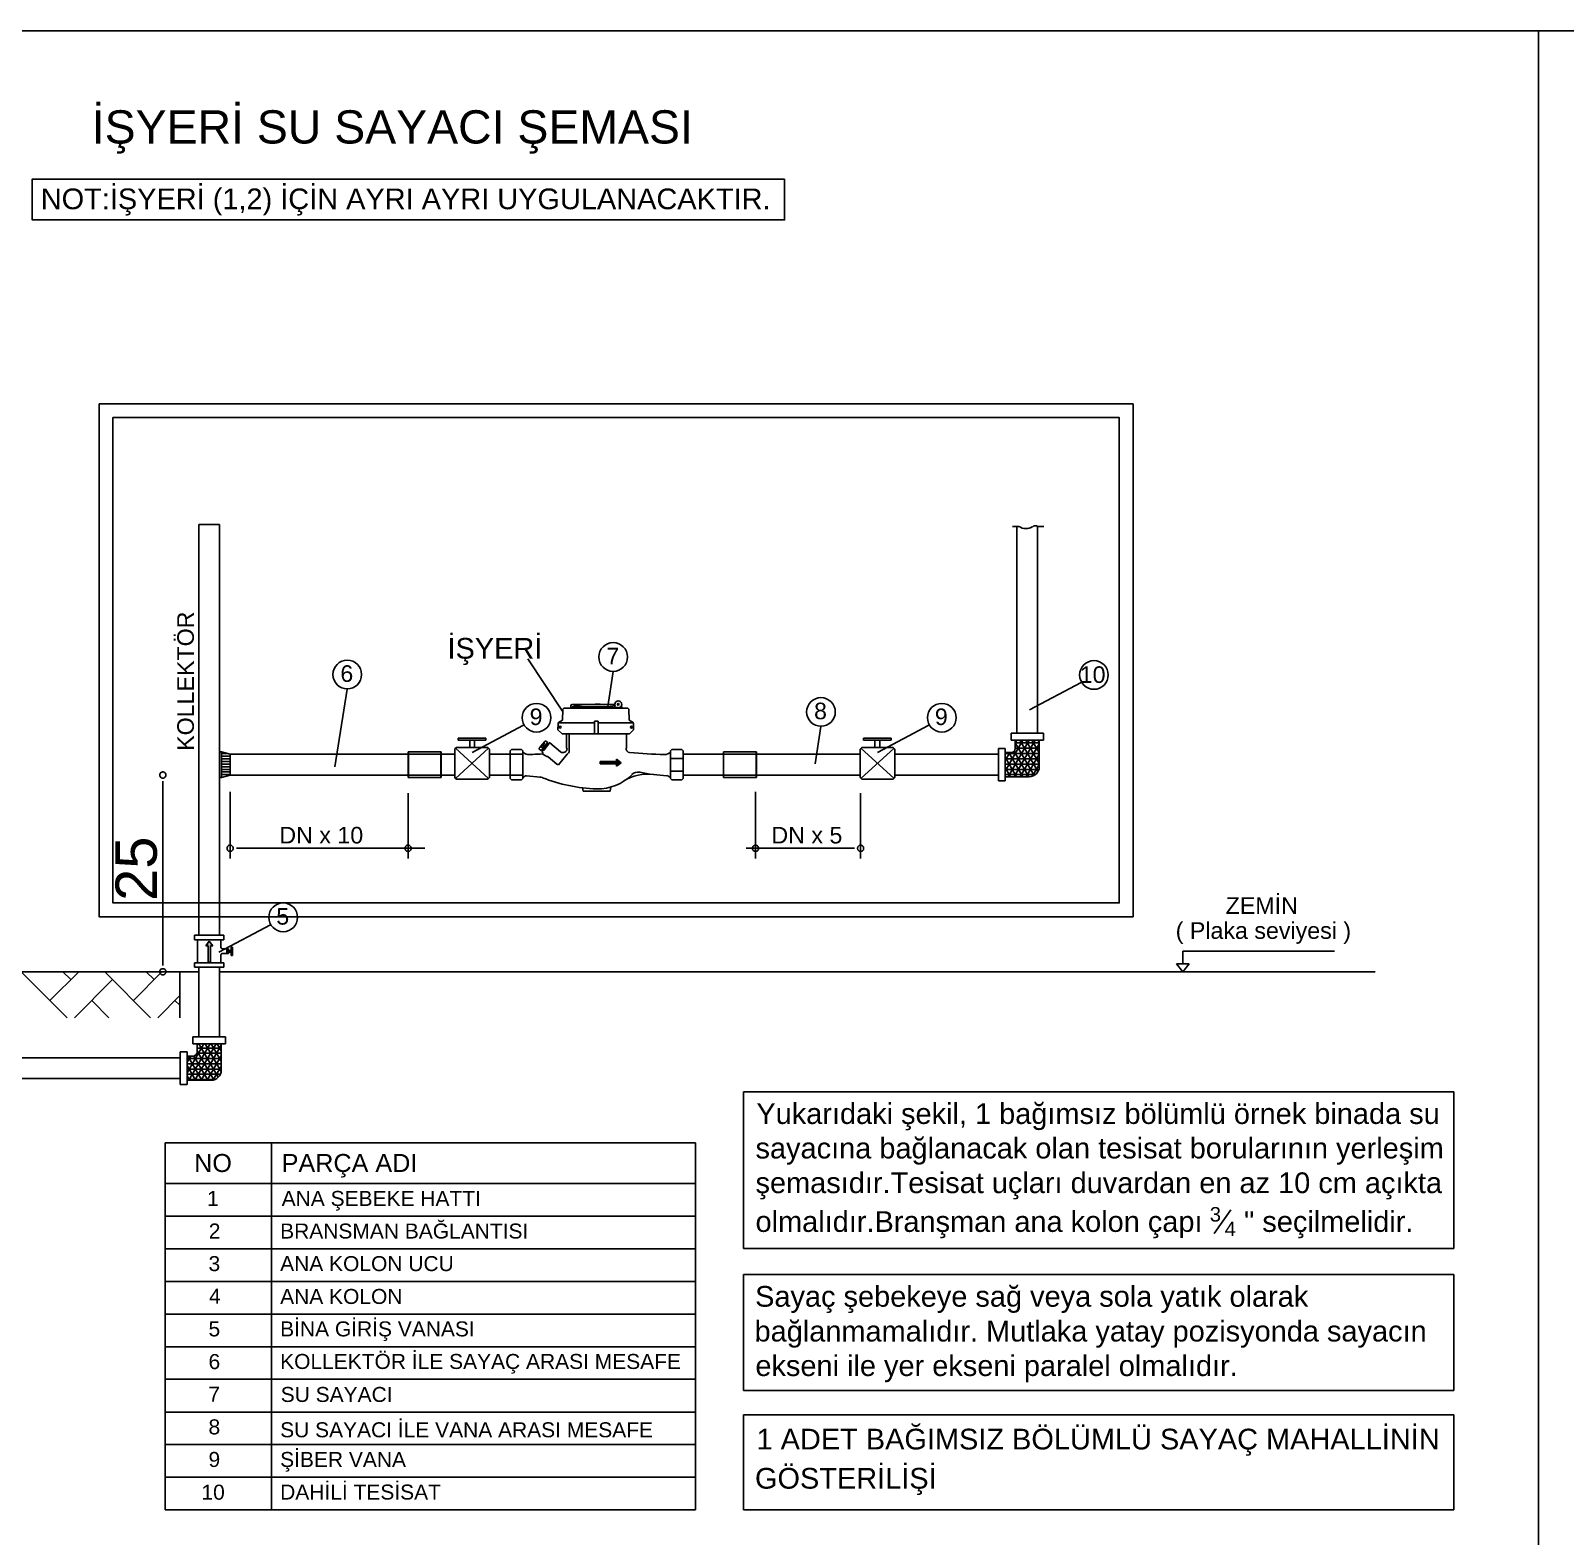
# Model space of a CAD drawing. Header units: centimetres. Extents: x 14449 to 53524, y -19051 to -10746.
# Drawn here: x 22732 to 23844, y -17674 to -16583 of the extents above; entities that cross this region are included whole.
import ezdxf

# ---------------------------------------------------------------- set-up
doc = ezdxf.new("R2010")
doc.units = ezdxf.units.CM
doc.linetypes.add('CENTER2', pattern=[112.5, 75, -12.5, 12.5, -12.5])
doc.layers.add('Eksen', color=1, linetype='CENTER2')
doc.layers.add('Tarama', color=7, linetype='Continuous')
doc.styles.get("Standard").update_dxf_attribs({"font": 'arial.ttf'})

msp = doc.modelspace()

# ---------------------------------------------------------------- hatches: boundary and pattern name
at = {"layer": 'Tarama', "linetype": 'Continuous', "lineweight": -3}
for points in [[(23144.7, -17114.7), (23144.7, -17113), (23156.6, -17114.7)], [(23156.6, -17114.7), (23144.7, -17113), (23156.6, -17113)], [(23156.6, -17116.4), (23156.6, -17111.3), (23160, -17113.9)], [(22860.8, -17246.4), (22859, -17246.4), (22860.8, -17244.1)], [(22861.6, -17258.3), (22860.8, -17244.1), (22861.6, -17243)], [(22860.8, -17258.3), (22860.8, -17244.1), (22861.6, -17258.3)], [(22861.6, -17258.3), (22861.6, -17243), (22862.5, -17258.3)], [(22862.5, -17258.3), (22861.6, -17243), (22862.5, -17244.1)], [(22862.5, -17246.4), (22862.5, -17244.1), (22864.2, -17246.4)]]:
    msp.add_hatch(color=1, dxfattribs=at).paths.add_polyline_path(points)

# ---------------------------------------------------------------- linework, layer by layer
at = {"color": 2, "lineweight": 25}
for points in [[(22043.1, -17693.3), (22043.1, -16583.5), (23824.3, -16583.5), (23824.3, -17693.3)], [(23824.3, -16583.5), (25482.9, -16583.5), (25482.9, -18783.5), (23824.3, -18783.5)]]:
    msp.add_lwpolyline(points, close=True, dxfattribs=at)
at = {"color": 3, "linetype": 'Continuous', "lineweight": -3}
msp.add_lwpolyline([(23278.2, -16691), (22733.3, -16691), (22733.3, -16720.6), (23278.2, -16720.6)], close=True, dxfattribs=at)
at = {"color": 7, "linetype": 'Continuous', "lineweight": -3}
for points in [[(22781.8, -16853.8), (23530.7, -16853.8), (23530.7, -17225.4), (22781.8, -17225.4)], [(22791.8, -16863.8), (23520.7, -16863.8), (23520.7, -17215.4), (22791.8, -17215.4)]]:
    msp.add_lwpolyline(points, close=True, dxfattribs=at)
for points in [[(22854, -16941.1), (22854, -17238.8)], [(22854, -16941.1), (22869, -16941.1)], [(22869, -16941.1), (22869, -17238.8)], [(23446.5, -17092.5), (23446.5, -16942.7)], [(23461.5, -17092.5), (23461.5, -16942.7)], [(23117.4, -17076.4), (23092.3, -17038.5)], [(23137.1, -17071.5), (23124.7, -17071.5)], [(23155.3, -17071.5), (23125.1, -17071.5)], [(23155.3, -17071.5), (23146.7, -17071.5)], [(23155.3, -17072.2), (23155.3, -17074.2)], [(23160.4, -17074.1), (23160.1, -17072.4)], [(23117.4, -17083), (23114.5, -17084.7)], [(23117.4, -17083), (23117.6, -17074.9)], [(23118.3, -17074.2), (23117.6, -17074.9)], [(23118.3, -17074.2), (23123.8, -17074.2)], [(23155.2, -17074.2), (23122.6, -17074.2)], [(23123.5, -17072.7), (23123.5, -17074.2)], [(23123.5, -17074.2), (23155.3, -17074.2)], [(23154.4, -17073.3), (23124.4, -17073.3)], [(23124.4, -17073.3), (23124.4, -17074.2)], [(23143.2, -17083.7), (23140.6, -17083.7)], [(23140.6, -17083.7), (23140.6, -17092.9)], [(23143.2, -17092.9), (23143.2, -17083.7)], [(23154.4, -17073.3), (23154.4, -17074.2)], [(23155.2, -17074.1), (23155.2, -17074.2)], [(23155.3, -17074.1), (23155.2, -17074.1)], [(23155.2, -17074.2), (23164.6, -17074.2)], [(23157.8, -17073.9), (23155.3, -17073.9)], [(23160.4, -17074.1), (23160.4, -17074.1)], [(23164.6, -17074.2), (23165.4, -17074.9)], [(23165.6, -17083), (23165.4, -17074.9)], [(23165.6, -17083), (23168.5, -17084.7)], [(23114.1, -17089.9), (23114.2, -17085.2)], [(23117.1, -17092.9), (23114.1, -17089.9)], [(23114.2, -17085), (23140.6, -17085)], [(23165.9, -17092.9), (23117.1, -17092.9)], [(23140.6, -17085), (23120.3, -17085)], [(23120.4, -17092.9), (23120.4, -17103)], [(23122.2, -17106.2), (23122.2, -17092.9)], [(23140.6, -17092.9), (23143.2, -17092.9)], [(23163.9, -17085), (23143.2, -17085)], [(23143.2, -17085), (23168.7, -17085)], [(23163.8, -17092.9), (23163.8, -17103)], [(23165.9, -17092.9), (23168.9, -17089.9)], [(23168.9, -17089.9), (23168.8, -17085.2)], [(23442.3, -17097.5), (23442.3, -17092.5)], [(23442.3, -17092.5), (23465.8, -17092.5)], [(23465.8, -17092.5), (23465.8, -17097.5)], [(23039.3, -17103.9), (23040.5, -17102.7)], [(23039.3, -17124.6), (23039.3, -17103.9)], [(23039.9, -17125.2), (23063.9, -17103.3)], [(23039.9, -17103.3), (23063.9, -17125.2)], [(23040.5, -17102.7), (23063.3, -17102.7)], [(23061.9, -17096), (23041.9, -17096)], [(23041.9, -17096), (23041.9, -17097.4)], [(23041.9, -17097.4), (23061.9, -17097.4)], [(23053.6, -17097.4), (23050.2, -17097.4)], [(23050.2, -17097.4), (23050.2, -17102.7)], [(23050.2, -17102.7), (23053.6, -17102.7)], [(23053.6, -17102.7), (23053.6, -17097.4)], [(23061.9, -17097.4), (23061.9, -17096)], [(23063.3, -17102.7), (23064.5, -17103.9)], [(23064.5, -17103.9), (23064.5, -17124.6)], [(23079.4, -17105.2), (23080.4, -17104.2)], [(23079.4, -17105.2), (23079.4, -17125.2)], [(23080.4, -17104.2), (23087.7, -17104.2)], [(23088.7, -17105.2), (23087.7, -17104.2)], [(23088.7, -17105.2), (23088.7, -17125.2)], [(23100.5, -17103.9), (23101.9, -17105)], [(23104.3, -17098.6), (23100.9, -17102.7)], [(23101.9, -17105), (23106.8, -17099.2)], [(23102, -17102.1), (23103.4, -17103.3)], [(23102.4, -17104.4), (23106.6, -17099.4)], [(23102.4, -17104.4), (23103.1, -17104.9)], [(23107.7, -17099.4), (23102.6, -17105.5)], [(23103.1, -17104.9), (23107.2, -17100)], [(23103.3, -17105.2), (23103.1, -17105)], [(23104.2, -17104.2), (23103.2, -17103.4)], [(23103.2, -17103.4), (23103.9, -17104)], [(23107.6, -17100.2), (23103.3, -17105.2)], [(23104, -17099.8), (23105.3, -17100.9)], [(23106.5, -17101.4), (23104, -17104.4)], [(23105.4, -17098.1), (23106.8, -17099.2)], [(23106.4, -17101.6), (23105.4, -17100.8)], [(23105.8, -17100.4), (23106.4, -17100.9)], [(23106.6, -17099.4), (23107.2, -17100)], [(23107.6, -17100.2), (23107.3, -17100)], [(23116, -17106), (23108.2, -17099.4)], [(23195.6, -17105.2), (23196.6, -17104.2)], [(23195.6, -17105.2), (23195.6, -17125.2)], [(23196.6, -17104.2), (23203.8, -17104.2)], [(23204.8, -17105.2), (23203.8, -17104.2)], [(23204.8, -17105.2), (23204.8, -17125.2)], [(23332.9, -17103.9), (23334.1, -17102.7)], [(23332.9, -17124.6), (23332.9, -17103.9)], [(23333.5, -17125.2), (23357.5, -17103.3)], [(23333.5, -17103.3), (23357.5, -17125.2)], [(23334.1, -17102.7), (23356.9, -17102.7)], [(23355.5, -17096), (23335.5, -17096)], [(23335.5, -17096), (23335.5, -17097.4)], [(23335.5, -17097.4), (23355.5, -17097.4)], [(23347.2, -17097.4), (23343.7, -17097.4)], [(23343.7, -17097.4), (23343.7, -17102.7)], [(23343.7, -17102.7), (23347.2, -17102.7)], [(23347.2, -17102.7), (23347.2, -17097.4)], [(23355.5, -17097.4), (23355.5, -17096)], [(23356.9, -17102.7), (23358.1, -17103.9)], [(23358.1, -17103.9), (23358.1, -17124.6)], [(23433.1, -17103.5), (23438.1, -17103.5)], [(23433.1, -17127), (23433.1, -17103.5)], [(23438.1, -17119.8), (23450.9, -17097.5)], [(23438.1, -17103.5), (23438.1, -17127)], [(23440.1, -17123.9), (23455.3, -17097.5)], [(23465.8, -17097.5), (23442.3, -17097.5)], [(23444.5, -17123.9), (23459.7, -17097.5)], [(23455.1, -17123.9), (23444.5, -17105.6)], [(23445.3, -17097.5), (23445.3, -17103.5)], [(23445.3, -17099.6), (23446.5, -17097.5)], [(23459, -17123.1), (23445.3, -17099.4)], [(23445.3, -17099.5), (23462.7, -17099.5)], [(23445.3, -17103.3), (23462.7, -17103.3)], [(23446.5, -17097.5), (23461.5, -17097.5)], [(23461.8, -17120.3), (23448.6, -17097.5)], [(23448.9, -17123.9), (23462.7, -17100)], [(23462.7, -17114.3), (23453, -17097.5)], [(23462.7, -17106.7), (23457.4, -17097.5)], [(23462.7, -17099.1), (23461.8, -17097.5)], [(23462.7, -17097.5), (23462.7, -17116.7)], [(22870.4, -17105.9), (22869, -17105.9)], [(22869, -17105.9), (22869, -17124.5)], [(22870.4, -17105.9), (22870.4, -17124.5)], [(22876.7, -17107.7), (22870.4, -17105.9)], [(22870.4, -17124.5), (22870.4, -17105.9)], [(23026.7, -17107.7), (22876.7, -17107.7)], [(22876.7, -17122.7), (22876.7, -17107.7)], [(23029.6, -17105.9), (23005.6, -17105.9)], [(23005.6, -17107.7), (23005.6, -17105.9)], [(23029.6, -17107.7), (23005.6, -17107.7)], [(23005.6, -17107.7), (23005.6, -17122.7)], [(23005.8, -17107.7), (23005.8, -17105.9)], [(23005.8, -17107.7), (23005.8, -17122.7)], [(23029.3, -17107.7), (23029.3, -17105.9)], [(23039.3, -17107.7), (23029.3, -17107.7)], [(23029.3, -17107.7), (23029.3, -17122.7)], [(23029.6, -17107.7), (23029.6, -17105.9)], [(23029.6, -17107.7), (23029.6, -17122.7)], [(23039.3, -17107.7), (23039.3, -17122.7)], [(23079.4, -17107.7), (23064.5, -17107.7)], [(23079.4, -17107.7), (23088.7, -17107.7)], [(23102.6, -17107.4), (23106.1, -17109.3)], [(23103, -17106.3), (23102.7, -17106)], [(23113.2, -17114.8), (23107.1, -17109.6)], [(23120.7, -17107.7), (23114.5, -17115.3)], [(23195.6, -17110.8), (23204.8, -17110.8)], [(23242, -17107.7), (23204.8, -17107.7)], [(23257.9, -17105.9), (23233.9, -17105.9)], [(23233.9, -17107.7), (23233.9, -17105.9)], [(23257.9, -17107.7), (23233.9, -17107.7)], [(23233.9, -17107.7), (23233.9, -17122.7)], [(23234.1, -17107.7), (23234.1, -17105.9)], [(23234.1, -17107.7), (23234.1, -17122.7)], [(23257.6, -17107.7), (23257.6, -17105.9)], [(23257.6, -17107.7), (23257.6, -17122.7)], [(23257.9, -17107.7), (23257.9, -17105.9)], [(23257.9, -17107.7), (23257.9, -17122.7)], [(23332.9, -17107.7), (23257.9, -17107.7)], [(23332.9, -17107.7), (23332.9, -17122.7)], [(23433.1, -17107.7), (23358.1, -17107.7)], [(23438.1, -17106.5), (23442.3, -17106.5)], [(23438.1, -17112.2), (23441.3, -17106.5)], [(23438.1, -17107.1), (23462.7, -17107.1)], [(23446.3, -17123.9), (23438.1, -17109.7)], [(23438.1, -17110.9), (23462.7, -17110.9)], [(23438.1, -17114.8), (23462.7, -17114.8)], [(23450.7, -17123.9), (23440.6, -17106.5)], [(23453.3, -17123.9), (23462.7, -17107.6)], [(23457.9, -17123.5), (23462.7, -17115.2)], [(22825.8, -17122), (22825.7, -17122.4)], [(22825.7, -17122.4), (22825.7, -17122.7)], [(22825.7, -17122.7), (22825.7, -17123.1)], [(22825.7, -17123.1), (22825.8, -17123.4)], [(22825.9, -17121.7), (22825.8, -17122)], [(22825.8, -17123.4), (22825.9, -17123.8)], [(22826.1, -17121.4), (22825.9, -17121.7)], [(22825.9, -17123.8), (22826.1, -17124.1)], [(22826.3, -17121.1), (22826.1, -17121.4)], [(22826.1, -17124.1), (22826.3, -17124.3)], [(22826.6, -17120.9), (22826.3, -17121.1)], [(22826.3, -17124.3), (22826.6, -17124.6)], [(22826.9, -17120.7), (22826.6, -17120.9)], [(22826.6, -17124.6), (22826.9, -17124.7)], [(22827.2, -17120.6), (22826.9, -17120.7)], [(22826.9, -17124.7), (22827.2, -17124.9)], [(22827.6, -17120.5), (22827.2, -17120.6)], [(22827.2, -17124.9), (22827.6, -17125)], [(22827.9, -17120.5), (22827.6, -17120.5)], [(22827.6, -17125), (22827.9, -17125)], [(22828.3, -17120.5), (22827.9, -17120.5)], [(22827.9, -17125), (22828.3, -17125)], [(22827.9, -17127.2), (22827.9, -17131.7)], [(22828.6, -17120.6), (22828.3, -17120.5)], [(22828.3, -17125), (22828.6, -17124.9)], [(22828.9, -17120.7), (22828.6, -17120.6)], [(22828.6, -17124.9), (22828.9, -17124.7)], [(22829.2, -17120.9), (22828.9, -17120.7)], [(22828.9, -17124.7), (22829.2, -17124.6)], [(22829.5, -17121.1), (22829.2, -17120.9)], [(22829.2, -17124.6), (22829.5, -17124.3)], [(22829.7, -17121.4), (22829.5, -17121.1)], [(22829.5, -17124.3), (22829.7, -17124.1)], [(22829.9, -17121.7), (22829.7, -17121.4)], [(22829.7, -17124.1), (22829.9, -17123.8)], [(22830, -17122), (22829.9, -17121.7)], [(22829.9, -17123.8), (22830, -17123.4)], [(22830.1, -17122.4), (22830, -17122)], [(22830, -17123.4), (22830.1, -17123.1)], [(22830.2, -17122.7), (22830.1, -17122.4)], [(22830.1, -17123.1), (22830.2, -17122.7)], [(22869, -17124.5), (22870.4, -17124.5)], [(22870.4, -17124.5), (22876.7, -17122.7)], [(23026.7, -17122.7), (22876.7, -17122.7)], [(22974.8, -17122.7), (23007.6, -17122.7)], [(23029.6, -17122.7), (23005.6, -17122.7)], [(23005.6, -17124.5), (23005.6, -17122.7)], [(23029.6, -17124.5), (23005.6, -17124.5)], [(23005.8, -17124.5), (23005.8, -17122.7)], [(23039.3, -17122.7), (23029.3, -17122.7)], [(23029.3, -17124.5), (23029.3, -17122.7)], [(23029.6, -17124.5), (23029.6, -17122.7)], [(23040.5, -17125.8), (23039.3, -17124.6)], [(23063.3, -17125.8), (23040.5, -17125.8)], [(23064.5, -17124.6), (23063.3, -17125.8)], [(23079.4, -17122.7), (23064.5, -17122.7)], [(23079.4, -17122.7), (23088.7, -17122.7)], [(23079.4, -17125.2), (23080.4, -17126.2)], [(23080.4, -17126.2), (23087.7, -17126.2)], [(23088.7, -17125.2), (23087.7, -17126.2)], [(23091.4, -17123.2), (23101.1, -17124.2)], [(23195.6, -17120), (23204.8, -17120)], [(23195.6, -17125.2), (23196.6, -17126.2)], [(23196.6, -17126.2), (23203.8, -17126.2)], [(23204.8, -17125.2), (23203.8, -17126.2)], [(23242, -17122.7), (23204.8, -17122.7)], [(23257.9, -17122.7), (23233.9, -17122.7)], [(23233.9, -17124.5), (23233.9, -17122.7)], [(23257.9, -17124.5), (23233.9, -17124.5)], [(23234.1, -17124.5), (23234.1, -17122.7)], [(23257.6, -17124.5), (23257.6, -17122.7)], [(23257.9, -17124.5), (23257.9, -17122.7)], [(23332.9, -17122.7), (23257.9, -17122.7)], [(23334.1, -17125.8), (23332.9, -17124.6)], [(23356.9, -17125.8), (23334.1, -17125.8)], [(23358.1, -17124.6), (23356.9, -17125.8)], [(23433.1, -17122.7), (23358.1, -17122.7)], [(23438.1, -17127), (23433.1, -17127)], [(23441.9, -17123.9), (23438.1, -17117.3)], [(23438.1, -17118.6), (23462.5, -17118.6)], [(23438.1, -17122.4), (23460, -17122.4)], [(23438.1, -17123.9), (23455.5, -17123.9)], [(22827.9, -17131.7), (22827.9, -17256.2)], [(23132.3, -17134.4), (23131.8, -17131.9)], [(23151.9, -17134.4), (23132.3, -17134.4)], [(23151.9, -17134.4), (23152.5, -17131.3)], [(22874.5, -17175.1), (22874.4, -17175.4)], [(22874.4, -17175.4), (22874.4, -17175.8)], [(22874.4, -17175.8), (22874.4, -17176.1)], [(22874.4, -17176.1), (22874.5, -17176.5)], [(22874.7, -17174.8), (22874.5, -17175.1)], [(22874.5, -17176.5), (22874.7, -17176.8)], [(22874.8, -17174.5), (22874.7, -17174.8)], [(22874.7, -17176.8), (22874.8, -17177.1)], [(22875.1, -17174.2), (22874.8, -17174.5)], [(22874.8, -17177.1), (22875.1, -17177.4)], [(22875.3, -17174), (22875.1, -17174.2)], [(22875.1, -17177.4), (22875.3, -17177.6)], [(22875.6, -17173.8), (22875.3, -17174)], [(22875.3, -17177.6), (22875.6, -17177.8)], [(22876, -17173.6), (22875.6, -17173.8)], [(22875.6, -17177.8), (22876, -17177.9)], [(22876.3, -17173.6), (22876, -17173.6)], [(22876, -17177.9), (22876.3, -17178)], [(22876.7, -17173.5), (22876.3, -17173.6)], [(22876.3, -17178), (22876.7, -17178)], [(22877, -17173.6), (22876.7, -17173.5)], [(22876.7, -17178), (22877, -17178)], [(22877.4, -17173.6), (22877, -17173.6)], [(22877, -17178), (22877.4, -17177.9)], [(22877.7, -17173.8), (22877.4, -17173.6)], [(22877.4, -17177.9), (22877.7, -17177.8)], [(22878, -17174), (22877.7, -17173.8)], [(22877.7, -17177.8), (22878, -17177.6)], [(22878.2, -17174.2), (22878, -17174)], [(22878, -17177.6), (22878.2, -17177.4)], [(22878.5, -17174.5), (22878.2, -17174.2)], [(22878.2, -17177.4), (22878.5, -17177.1)], [(22878.7, -17174.8), (22878.5, -17174.5)], [(22878.5, -17177.1), (22878.7, -17176.8)], [(22878.8, -17175.1), (22878.7, -17174.8)], [(22878.7, -17176.8), (22878.8, -17176.5)], [(22878.9, -17175.4), (22878.8, -17175.1)], [(22878.8, -17176.5), (22878.9, -17176.1)], [(22878.9, -17175.8), (22878.9, -17175.4)], [(22878.9, -17176.1), (22878.9, -17175.8)], [(22881.2, -17175.8), (22885.7, -17175.8)], [(23001.1, -17175.8), (22996.6, -17175.8)], [(23003.4, -17175.1), (23003.3, -17175.4)], [(23003.3, -17175.4), (23003.3, -17175.8)], [(23003.3, -17175.8), (23003.3, -17176.1)], [(23003.3, -17176.1), (23003.4, -17176.5)], [(23003.6, -17174.8), (23003.4, -17175.1)], [(23003.4, -17176.5), (23003.6, -17176.8)], [(23003.7, -17174.5), (23003.6, -17174.8)], [(23003.6, -17176.8), (23003.7, -17177.1)], [(23004, -17174.2), (23003.7, -17174.5)], [(23003.7, -17177.1), (23004, -17177.4)], [(23004.2, -17174), (23004, -17174.2)], [(23004, -17177.4), (23004.2, -17177.6)], [(23004.5, -17173.8), (23004.2, -17174)], [(23004.2, -17177.6), (23004.5, -17177.8)], [(23004.9, -17173.6), (23004.5, -17173.8)], [(23004.5, -17177.8), (23004.9, -17177.9)], [(23005.2, -17173.6), (23004.9, -17173.6)], [(23004.9, -17177.9), (23005.2, -17178)], [(23005.6, -17173.5), (23005.2, -17173.6)], [(23005.2, -17178), (23005.6, -17178)], [(23005.9, -17173.6), (23005.6, -17173.5)], [(23005.6, -17178), (23005.9, -17178)], [(23006.3, -17173.6), (23005.9, -17173.6)], [(23005.9, -17178), (23006.3, -17177.9)], [(23006.6, -17173.8), (23006.3, -17173.6)], [(23006.3, -17177.9), (23006.6, -17177.8)], [(23006.9, -17174), (23006.6, -17173.8)], [(23006.6, -17177.8), (23006.9, -17177.6)], [(23007.1, -17174.2), (23006.9, -17174)], [(23006.9, -17177.6), (23007.1, -17177.4)], [(23007.4, -17174.5), (23007.1, -17174.2)], [(23007.1, -17177.4), (23007.4, -17177.1)], [(23007.6, -17174.8), (23007.4, -17174.5)], [(23007.4, -17177.1), (23007.6, -17176.8)], [(23007.7, -17175.1), (23007.6, -17174.8)], [(23007.6, -17176.8), (23007.7, -17176.5)], [(23007.8, -17175.4), (23007.7, -17175.1)], [(23007.7, -17176.5), (23007.8, -17176.1)], [(23007.8, -17175.8), (23007.8, -17175.4)], [(23007.8, -17176.1), (23007.8, -17175.8)], [(23255.1, -17175.1), (23255, -17175.4)], [(23255, -17175.4), (23255, -17175.8)], [(23255, -17175.8), (23255, -17176.1)], [(23255, -17176.1), (23255.1, -17176.5)], [(23255.2, -17174.8), (23255.1, -17175.1)], [(23255.1, -17176.5), (23255.2, -17176.8)], [(23255.4, -17174.5), (23255.2, -17174.8)], [(23255.2, -17176.8), (23255.4, -17177.1)], [(23255.6, -17174.2), (23255.4, -17174.5)], [(23255.4, -17177.1), (23255.6, -17177.4)], [(23255.9, -17174), (23255.6, -17174.2)], [(23255.6, -17177.4), (23255.9, -17177.6)], [(23256.2, -17173.8), (23255.9, -17174)], [(23255.9, -17177.6), (23256.2, -17177.8)], [(23256.5, -17173.6), (23256.2, -17173.8)], [(23256.2, -17177.8), (23256.5, -17177.9)], [(23256.9, -17173.6), (23256.5, -17173.6)], [(23256.5, -17177.9), (23256.9, -17178)], [(23257.2, -17173.5), (23256.9, -17173.6)], [(23256.9, -17178), (23257.2, -17178)], [(23257.6, -17173.6), (23257.2, -17173.5)], [(23257.2, -17178), (23257.6, -17178)], [(23257.9, -17173.6), (23257.6, -17173.6)], [(23257.6, -17178), (23257.9, -17177.9)], [(23258.2, -17173.8), (23257.9, -17173.6)], [(23257.9, -17177.9), (23258.2, -17177.8)], [(23258.6, -17174), (23258.2, -17173.8)], [(23258.2, -17177.8), (23258.6, -17177.6)], [(23258.8, -17174.2), (23258.6, -17174)], [(23258.6, -17177.6), (23258.8, -17177.4)], [(23259, -17174.5), (23258.8, -17174.2)], [(23258.8, -17177.4), (23259, -17177.1)], [(23259.2, -17174.8), (23259, -17174.5)], [(23259, -17177.1), (23259.2, -17176.8)], [(23259.4, -17175.1), (23259.2, -17174.8)], [(23259.2, -17176.8), (23259.4, -17176.5)], [(23259.5, -17175.4), (23259.4, -17175.1)], [(23259.4, -17176.5), (23259.5, -17176.1)], [(23259.5, -17175.8), (23259.5, -17175.4)], [(23259.5, -17176.1), (23259.5, -17175.8)], [(23261.7, -17175.8), (23266.2, -17175.8)], [(23328.8, -17175.8), (23324.3, -17175.8)], [(23331.2, -17175.1), (23331.1, -17175.4)], [(23331.1, -17175.4), (23331.1, -17175.8)], [(23331.1, -17175.8), (23331.1, -17176.1)], [(23331.1, -17176.1), (23331.2, -17176.5)], [(23331.3, -17174.8), (23331.2, -17175.1)], [(23331.2, -17176.5), (23331.3, -17176.8)], [(23331.5, -17174.5), (23331.3, -17174.8)], [(23331.3, -17176.8), (23331.5, -17177.1)], [(23331.7, -17174.2), (23331.5, -17174.5)], [(23331.5, -17177.1), (23331.7, -17177.4)], [(23332, -17174), (23331.7, -17174.2)], [(23331.7, -17177.4), (23332, -17177.6)], [(23332.3, -17173.8), (23332, -17174)], [(23332, -17177.6), (23332.3, -17177.8)], [(23332.6, -17173.6), (23332.3, -17173.8)], [(23332.3, -17177.8), (23332.6, -17177.9)], [(23333, -17173.6), (23332.6, -17173.6)], [(23332.6, -17177.9), (23333, -17178)], [(23333.3, -17173.5), (23333, -17173.6)], [(23333, -17178), (23333.3, -17178)], [(23333.7, -17173.6), (23333.3, -17173.5)], [(23333.3, -17178), (23333.7, -17178)], [(23334, -17173.6), (23333.7, -17173.6)], [(23333.7, -17178), (23334, -17177.9)], [(23334.3, -17173.8), (23334, -17173.6)], [(23334, -17177.9), (23334.3, -17177.8)], [(23334.6, -17174), (23334.3, -17173.8)], [(23334.3, -17177.8), (23334.6, -17177.6)], [(23334.9, -17174.2), (23334.6, -17174)], [(23334.6, -17177.6), (23334.9, -17177.4)], [(23335.1, -17174.5), (23334.9, -17174.2)], [(23334.9, -17177.4), (23335.1, -17177.1)], [(23335.3, -17174.8), (23335.1, -17174.5)], [(23335.1, -17177.1), (23335.3, -17176.8)], [(23335.5, -17175.1), (23335.3, -17174.8)], [(23335.3, -17176.8), (23335.5, -17176.5)], [(23335.5, -17175.4), (23335.5, -17175.1)], [(23335.6, -17175.8), (23335.5, -17175.4)], [(23335.5, -17176.1), (23335.6, -17175.8)], [(23335.5, -17176.5), (23335.5, -17176.1)], [(22850.8, -17238.8), (22872, -17238.8)], [(22850.8, -17242), (22850.8, -17238.8)], [(22872, -17238.8), (22872, -17242)], [(22872, -17242), (22850.8, -17242)], [(22853, -17242), (22853, -17258.8)], [(22869.9, -17242), (22869.9, -17247.2)], [(22871.4, -17248.7), (22875.4, -17248.7)], [(22874.3, -17248.7), (22874.3, -17251.9)], [(22874.5, -17248.7), (22874.5, -17251.9)], [(22875.4, -17248.7), (22875.4, -17251.9)], [(22875.4, -17249.8), (22877.3, -17249.8)], [(22875.4, -17251.1), (22875.4, -17249.8)], [(22878.3, -17247.4), (22877.3, -17247.4)], [(22877.3, -17247.4), (22877.3, -17253.5)], [(22877.3, -17249.8), (22877.3, -17251.1)], [(22878.3, -17253.5), (22878.3, -17247.4)], [(22827.9, -17260.7), (22827.9, -17256.2)], [(22850.8, -17258.8), (22872, -17258.8)], [(22850.8, -17261.9), (22850.8, -17258.8)], [(22869.9, -17253.4), (22869.9, -17258.8)], [(22875.4, -17251.9), (22871.4, -17251.9)], [(22872, -17258.8), (22872, -17261.9)], [(22877.3, -17251.1), (22875.4, -17251.1)], [(22877.3, -17253.5), (22878.3, -17253.5)], [(22854, -17265.2), (22105.9, -17265.2)], [(22105.9, -17265.2), (22840.2, -17265.2)], [(22758.6, -17298.5), (22725.4, -17265.2)], [(22746.2, -17286), (22767, -17265.2)], [(22761.3, -17270.9), (22755.6, -17265.2)], [(22763.9, -17298.5), (22791.5, -17270.9)], [(22819, -17298.5), (22785.8, -17265.2)], [(22806.6, -17286), (22827.3, -17265.2)], [(22821.6, -17270.9), (22815.9, -17265.2)], [(22825.8, -17264.5), (22825.7, -17264.9)], [(22825.7, -17264.9), (22825.7, -17265.2)], [(22825.7, -17265.2), (22825.7, -17265.6)], [(22825.7, -17265.6), (22825.8, -17265.9)], [(22825.9, -17264.2), (22825.8, -17264.5)], [(22825.8, -17265.9), (22825.9, -17266.3)], [(22826.1, -17263.9), (22825.9, -17264.2)], [(22825.9, -17266.3), (22826.1, -17266.6)], [(22826.3, -17263.6), (22826.1, -17263.9)], [(22826.1, -17266.6), (22826.3, -17266.8)], [(22826.6, -17263.4), (22826.3, -17263.6)], [(22826.3, -17266.8), (22826.6, -17267.1)], [(22826.9, -17263.2), (22826.6, -17263.4)], [(22826.6, -17267.1), (22826.9, -17267.2)], [(22827.2, -17263.1), (22826.9, -17263.2)], [(22826.9, -17267.2), (22827.2, -17267.4)], [(22827.6, -17263), (22827.2, -17263.1)], [(22827.2, -17267.4), (22827.6, -17267.5)], [(22827.9, -17263), (22827.6, -17263)], [(22827.6, -17267.5), (22827.9, -17267.5)], [(22828.3, -17263), (22827.9, -17263)], [(22827.9, -17267.5), (22828.3, -17267.5)], [(22828.6, -17263.1), (22828.3, -17263)], [(22828.3, -17267.5), (22828.6, -17267.4)], [(22828.9, -17263.2), (22828.6, -17263.1)], [(22828.6, -17267.4), (22828.9, -17267.2)], [(22829.2, -17263.4), (22828.9, -17263.2)], [(22828.9, -17267.2), (22829.2, -17267.1)], [(22829.5, -17263.6), (22829.2, -17263.4)], [(22829.2, -17267.1), (22829.5, -17266.8)], [(22829.7, -17263.9), (22829.5, -17263.6)], [(22829.5, -17266.8), (22829.7, -17266.6)], [(22829.9, -17264.2), (22829.7, -17263.9)], [(22829.7, -17266.6), (22829.9, -17266.3)], [(22830, -17264.5), (22829.9, -17264.2)], [(22829.9, -17266.3), (22830, -17265.9)], [(22830.1, -17264.9), (22830, -17264.5)], [(22830, -17265.9), (22830.1, -17265.6)], [(22830.2, -17265.2), (22830.1, -17264.9)], [(22830.1, -17265.6), (22830.2, -17265.2)], [(22840.2, -17265.2), (22840.2, -17298.5)], [(22872, -17261.9), (22850.8, -17261.9)], [(22854, -17312.4), (22854, -17261.9)], [(22869, -17312.4), (22869, -17261.9)], [(23706.1, -17265.2), (22869, -17265.2)], [(22980.3, -17265.2), (23007.6, -17265.2)], [(22824.3, -17298.5), (22840.2, -17282.5)], [(22788.8, -17298.5), (22776.4, -17286)], [(22840.2, -17289.5), (22836.7, -17286)], [(22849.7, -17317.4), (22849.7, -17312.4)], [(22849.7, -17312.4), (22873.3, -17312.4)], [(22873.3, -17312.4), (22873.3, -17317.4)], [(22840.5, -17327.6), (22484.1, -17327.6)], [(22840.5, -17323.3), (22845.5, -17323.3)], [(22840.5, -17346.9), (22840.5, -17323.3)], [(22845.5, -17338.4), (22857.7, -17317.4)], [(22845.5, -17323.3), (22845.5, -17346.9)], [(22845.5, -17326.4), (22849.8, -17326.4)], [(22845.5, -17330.8), (22848.1, -17326.4)], [(22845.5, -17328.1), (22870.2, -17328.1)], [(22856.1, -17343.8), (22846.1, -17326.4)], [(22846.8, -17343.8), (22862.1, -17317.4)], [(22873.3, -17317.4), (22849.7, -17317.4)], [(22860.5, -17343.8), (22850.4, -17326.3)], [(22851.2, -17343.8), (22866.5, -17317.4)], [(22852.7, -17324.3), (22870.2, -17324.3)], [(22852.8, -17317.4), (22852.8, -17323.4)], [(22852.8, -17318.2), (22853.3, -17317.4)], [(22852.8, -17320.5), (22870.2, -17320.5)], [(22864.8, -17343.6), (22852.8, -17322.8)], [(22854, -17317.4), (22869, -17317.4)], [(22868.1, -17341.7), (22854.1, -17317.4)], [(22855.6, -17343.8), (22870.2, -17318.5)], [(22870.1, -17337.6), (22858.5, -17317.4)], [(22860, -17343.8), (22870.2, -17326.2)], [(22870.2, -17330.1), (22862.9, -17317.4)], [(22870.2, -17322.5), (22867.3, -17317.4)], [(22870.2, -17317.4), (22870.2, -17336.6)], [(22845.5, -17331.9), (22870.2, -17331.9)], [(22851.7, -17343.8), (22845.5, -17333.1)], [(22845.5, -17335.7), (22870.2, -17335.7)], [(22864.5, -17343.6), (22870.2, -17333.8)], [(22840.5, -17342.6), (22484.1, -17342.6)], [(22845.5, -17346.9), (22840.5, -17346.9)], [(22845.5, -17339.5), (22869.6, -17339.5)], [(22847.3, -17343.8), (22845.5, -17340.7)], [(22845.5, -17343.4), (22865.5, -17343.4)], [(22845.5, -17343.8), (22863, -17343.8)], [(22829.7, -17389.1), (23213.7, -17389.1)], [(22829.7, -17655.1), (22829.7, -17389.1)], [(22906.7, -17655.1), (22906.7, -17389.1)], [(23213.7, -17389.1), (23213.7, -17655.1)], [(23213.7, -17418.7), (22829.7, -17418.7)], [(23213.7, -17442.3), (22829.7, -17442.3)], [(23213.7, -17466), (22829.7, -17466)], [(23213.7, -17489.6), (22829.7, -17489.6)], [(23213.7, -17513.3), (22829.7, -17513.3)], [(23213.7, -17536.9), (22829.7, -17536.9)], [(23213.7, -17560.5), (22829.7, -17560.5)], [(23213.7, -17584.2), (22829.7, -17584.2)], [(23213.7, -17607.8), (22829.7, -17607.8)], [(23213.7, -17631.5), (22829.7, -17631.5)], [(23213.7, -17655.1), (22829.7, -17655.1)], [(23213.7, -17655.1), (22829.7, -17655.1)]]:
    msp.add_lwpolyline(points, dxfattribs=at)
at = {"color": 3, "linetype": 'Continuous', "lineweight": -3}
for points in [[(23443.4, -16942.6), (23448, -16942.6)], [(23461.5, -16942.6), (23466, -16942.6)], [(23154.1, -17047.6), (23149.9, -17074.8)], [(22961.5, -17060.4), (22952.4, -17116.7)], [(23455.7, -17075.4), (23493, -17055.6)], [(23051.9, -17106.4), (23089.2, -17086.6)], [(23304.6, -17087.5), (23300.4, -17114.7)], [(23345.5, -17106.4), (23382.8, -17086.6)], [(22874.6, -17107.1), (22870.4, -17107.1)], [(22876.7, -17109), (22870.4, -17109)], [(22876.7, -17110.9), (22870.4, -17110.9)], [(22876.7, -17112.9), (22870.4, -17112.9)], [(22876.7, -17114.8), (22870.4, -17114.8)], [(22876.7, -17116.7), (22870.4, -17116.7)], [(22876.7, -17118.6), (22870.4, -17118.6)], [(22876.7, -17120.5), (22870.4, -17120.5)], [(22876.7, -17122.4), (22870.4, -17122.4)], [(22871.3, -17124.3), (22870.4, -17124.3)], [(22876.7, -17134.9), (22876.7, -17183.3)], [(23005.6, -17135.8), (23005.6, -17183.3)], [(23257.2, -17134.9), (23257.2, -17183.3)], [(23333.3, -17135.8), (23333.3, -17183.3)], [(22885.7, -17175.8), (23017.7, -17175.8)], [(23250.5, -17175.8), (23324.3, -17175.8)], [(22868.5, -17251), (22905.8, -17231.2)], [(23566.8, -17259.6), (23566.8, -17250.3)], [(23566.8, -17250.3), (23676.5, -17250.3)], [(23566.8, -17265.2), (23562.2, -17259.6)], [(23562.2, -17259.6), (23566.8, -17259.6)], [(23566.8, -17265.2), (23571.3, -17259.6)], [(23571.3, -17259.6), (23566.8, -17259.6)], [(23248.5, -17352.2), (23763, -17352.2)], [(23248.5, -17465.8), (23248.5, -17352.2)], [(23763, -17352.2), (23763, -17465.8)], [(23589.4, -17454.8), (23601.5, -17437.6)], [(23763, -17465.8), (23248.5, -17465.8)], [(23248.5, -17484.5), (23763, -17484.5)], [(23248.5, -17568.7), (23248.5, -17484.5)], [(23763, -17484.5), (23763, -17568.7)], [(23763, -17568.7), (23248.5, -17568.7)], [(23248.5, -17586.2), (23763, -17586.2)], [(23248.5, -17655.1), (23248.5, -17586.2)], [(23763, -17586.2), (23763, -17655.1)], [(23763, -17655.1), (23248.5, -17655.1)]]:
    msp.add_lwpolyline(points, dxfattribs=at)
at = {"color": 1, "linetype": 'Continuous', "lineweight": -3}
for points in [[(23144.7, -17114.7), (23144.7, -17113)], [(23144.7, -17113), (23156.6, -17113)], [(23156.6, -17114.7), (23144.7, -17114.7)], [(23156.6, -17111.3), (23156.6, -17113)], [(23160, -17113.9), (23156.6, -17111.3)], [(23160, -17113.9), (23156.6, -17116.4)], [(23156.6, -17114.7), (23156.6, -17116.4)], [(22861.6, -17243), (22859, -17246.4)], [(22859, -17246.4), (22860.8, -17246.4)], [(22860.8, -17258.3), (22860.8, -17246.4)], [(22861.6, -17243), (22864.2, -17246.4)], [(22862.5, -17246.4), (22862.5, -17258.3)], [(22862.5, -17246.4), (22864.2, -17246.4)], [(22862.5, -17258.3), (22860.8, -17258.3)]]:
    msp.add_lwpolyline(points, dxfattribs=at)
at = {"color": 3, "linetype": 'Continuous', "lineweight": -3}
for centre in [(23154.1, -17037.2), (22961.5, -17049.9), (23502.3, -17050.2), (23098.6, -17081.2), (23304.6, -17077), (23392.1, -17081.2), (22915.1, -17225.8)]:
    msp.add_circle(centre, 10.4, dxfattribs=at)
at = {"color": 7, "linetype": 'Continuous', "lineweight": -3}
for centre, radius in [((23157.8, -17071.5), 0.66), ((23157.8, -17071.5), 0.66), ((23115.7, -17088), 0.66), ((23167.3, -17088), 0.66), ((23103.5, -17101.4), 0.429)]:
    msp.add_circle(centre, radius, dxfattribs=at)
at = {"color": 3, "linetype": 'Continuous', "lineweight": -3}
for centre, radius, start, end in [((23453.1, -16935.5), 8.69, 234.2784, 303.5955), ((23459.8, -16944.9), 2.8, 50.2653, 131.0202)]:
    msp.add_arc(centre, radius, start, end, dxfattribs=at)
at = {"color": 7, "linetype": 'Continuous', "lineweight": -3}
for centre, radius, start, end in [((23124.7, -17072.7), 1.22, 25.9775, 180), ((23126.3, -17071.9), 0.608, 205.9775, 278.0523), ((23141.9, -17178.1), 106.7, 82.6974, 98.3323), ((23157.8, -17071.5), 2.49, 270, 197.7328), ((23114.8, -17085.3), 0.66, 120, 179), ((23168.1, -17085.3), 0.66, 1, 60), ((23102.1, -17103.7), 1.57, 93.2177, 186.6382), ((23104.6, -17102.3), 2.59, 103.9446, 175.9113), ((23102.9, -17105.7), 0.33, 140, 230), ((23105.5, -17099.6), 1.56, 92.9848, 186.8712), ((23108, -17099.7), 0.33, 50, 140), ((23118, -17103.7), 2.64, 274.9712, 319.1951), ((23131.2, -17115.2), 14.8, 138.168, 139.1951), ((23118.7, -17103.9), 1.97, 318.0929, 29.8311), ((23165.5, -17103.9), 1.97, 150.1698, 221.906), ((23153, -17115.2), 14.8, 40.8049, 41.832), ((23166.2, -17103.7), 2.64, 220.8049, 265.0288), ((23191.9, -17103.2), 4.58, 262.9387, 323.902), ((23442.3, -17103.5), 3, 270, 0), ((23092.4, -17103.2), 4.61, 216.6635, 265.3501), ((23084.3, -16715.8), 392.1, 271.1269, 272.6838), ((23102.6, -17106.8), 0.653, 272.6838, 50), ((23106.2, -17110.6), 1.3, 50, 93.1815), ((23114.5, -17113.3), 1.95, 230, 270), ((23117.3, -17104.5), 1.95, 230, 274.8562), ((23084.3, -16715.8), 392.1, 274.8562, 274.9712), ((23118, -17103.7), 4.75, 304.5955, 320.6088), ((23118.5, -17103.3), 4.71, 312.1809, 322.2167), ((23200, -16715.8), 392.1, 265.0288, 268.7359), ((23455.5, -17116.7), 7.2, 270, 0), ((23092.1, -17127.7), 4.58, 98.8005, 138.2352), ((23100.4, -17130.7), 6.59, 68.0445, 84.1864), ((23145.7, -17016.3), 116.5, 248.4304, 268.2231), ((23142.5, -17097.1), 35.7, 269.3905, 314.6153), ((23179.4, -17155), 33, 82.7806, 122.745), ((23172.2, -17127.1), 6.59, 78.2434, 135.0687), ((23199.5, -16995.8), 127.6, 258.2434, 267.1), ((23191.9, -17127.9), 4.91, 41.6517, 76.0101), ((22871.4, -17247.2), 1.5, 180, 270), ((22871.4, -17253.4), 1.5, 90, 180), ((22849.8, -17323.4), 3, 270, 0), ((22863, -17336.6), 7.2, 270, 0)]:
    msp.add_arc(centre, radius, start, end, dxfattribs=at)
at = {"layer": 'Eksen', "color": 7, "linetype": 'Continuous', "lineweight": -3}
msp.add_lwpolyline([(23103.8, -17101.1), (23103.2, -17101.7)], dxfattribs=at)

# ---------------------------------------------------------------- texts
at = {"color": 3, "linetype": 'Continuous', "lineweight": -3}
for s, height, p in [(' İŞYERİ SU SAYACI ŞEMASI', 24.071, (22767.1, -16665.2)), ('NOT:İŞYERİ (1,2) İÇİN AYRI AYRI UYGULANACAKTIR.', 15, (22739.5, -16712.8)), ('7', 12, (23149.2, -17042.5)), ('6', 12, (22956.5, -17055.2)), ('10', 12.04, (23492, -17056)), ('8', 12, (23299.6, -17082.3)), ('9', 12, (23093.6, -17086.5)), ('9', 12, (23387.1, -17086.5)), ('DN x 10', 12.04, (22912.3, -17172.3)), ('DN x 5', 12.04, (23268.7, -17172.3)), ('ZEMİN', 12.04, (23597.7, -17223.3)), ('5', 12, (22910.1, -17231.1)), ('( Plaka seviyesi )', 12.036, (23561.5, -17241.4)), ('Yukarıdaki şekil, 1 bağımsız bölümlü örnek binada su', 15, (23257.8, -17375.5)), ('sayacına bağlanacak olan tesisat borularının yerleşim', 15, (23257.2, -17400.5)), ('şemasıdır.Tesisat uçları duvardan en az 10 cm açıkta', 15, (23257.2, -17425.6)), ('olmalıdır.Branşman ana kolon çapı ', 15, (23257.2, -17453.7)), ('3', 10.5, (23586.2, -17446.2)), (' " seçilmelidir.', 15, (23605.2, -17453.7)), ('4', 10.5, (23597, -17456.7)), ('Sayaç şebekeye sağ veya sola yatık olarak', 15, (23256.9, -17507.9)), ('bağlanmamalıdır. Mutlaka yatay pozisyonda sayacın', 15, (23256.5, -17533.1)), ('ekseni ile yer ekseni paralel olmalıdır.', 15, (23257.1, -17558.1)), ('1 ADET BAĞIMSIZ BÖLÜMLÜ SAYAÇ MAHALLİNİN', 15, (23257.9, -17611.3)), ('GÖSTERİLİŞİ', 15, (23256.8, -17639.7))]:
    msp.add_text(s, height=height, dxfattribs=at).set_placement(p)
msp.add_text('KOLLEKTÖR', height=12.04, rotation=90, dxfattribs=at).set_placement((22850.4, -17105.2))
at = {"color": 7, "linetype": 'Continuous', "lineweight": -3}
for s, height, p in [('İŞYERİ ', 15, (23034.1, -17038.4)), ('NO', 13.05, (22850.6, -17410.3)), ('PARÇA ADI', 13.05, (22914, -17410.3)), ('1', 10.9, (22860, -17434.9)), ('ANA ŞEBEKE HATTI', 10.871, (22914, -17434.9)), ('2', 10.9, (22861.2, -17458.5)), ('BRANSMAN BAĞLANTISI', 10.871, (22912.9, -17458.5)), ('3', 10.9, (22861, -17482.1)), ('ANA KOLON UCU', 10.871, (22912.9, -17482.1)), ('4', 10.9, (22861.4, -17505.7)), ('ANA KOLON', 10.87, (22912.9, -17505.9)), ('BİNA GİRİŞ VANASI', 10.871, (22912.9, -17529.4)), ('5', 10.9, (22861, -17529.4)), ('KOLLEKTÖR İLE SAYAÇ ARASI MESAFE', 10.871, (22912.9, -17553)), ('6', 10.9, (22861, -17553.1)), ('7', 10.9, (22860.9, -17576.7)), ('SU SAYACI', 10.87, (22913.3, -17576.9)), ('8', 10.9, (22861, -17600.4)), ('SU SAYACI İLE VANA ARASI MESAFE', 10.871, (22912.9, -17602.5)), ('9', 10.9, (22861, -17624)), ('ŞİBER VANA', 10.87, (22912.9, -17624)), ('10', 10.87, (22855.9, -17647.7)), ('DAHİLİ TESİSAT', 10.871, (22912.9, -17647.6))]:
    msp.add_text(s, height=height, dxfattribs=at).set_placement(p)
msp.add_text('25', height=30, rotation=90, dxfattribs=at).set_placement((22823.6, -17213.9))

doc.saveas('drawing.dxf')
